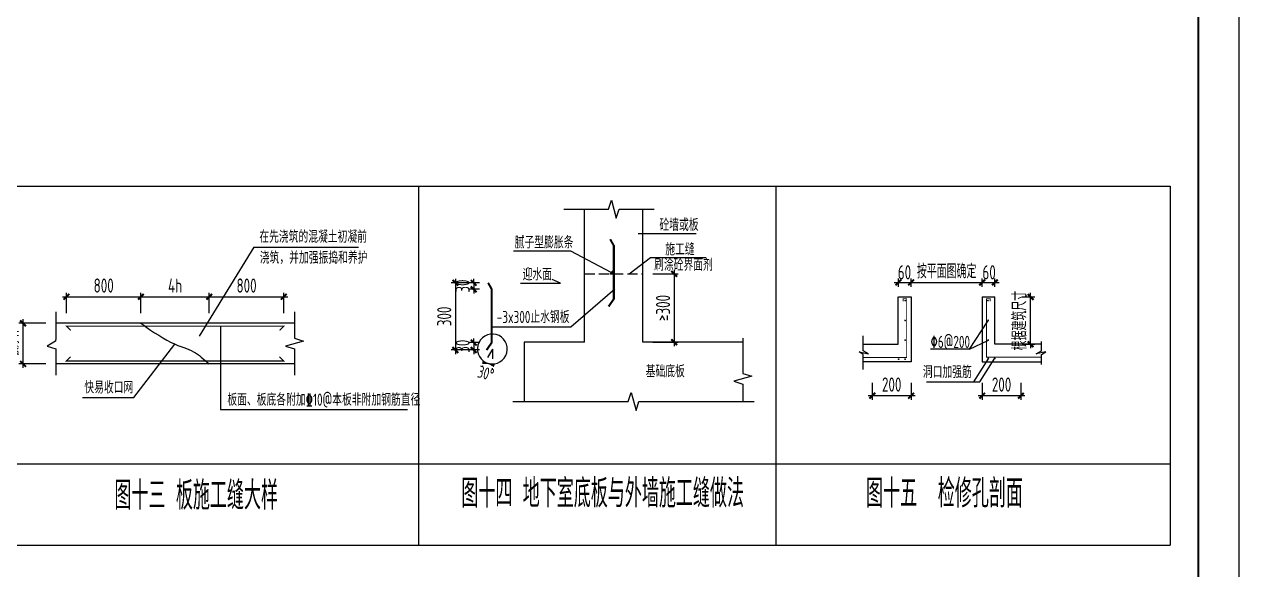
# Model space of a CAD drawing. Extents: x 9732137 to 18866768, y -962146 to 246094.
# Drawn here: x 9831191 to 9861157, y 125420 to 138864 of the extents above; entities that cross this region are included whole.
import ezdxf
from ezdxf.enums import TextEntityAlignment as Align

# ---------------------------------------------------------------- set-up
doc = ezdxf.new("R2010")
doc.units = 0
doc.header["$LTSCALE"] = 1000
doc.linetypes.add('DASH', pattern=[0.35, 0.25, -0.1])
doc.layers.get('0').update_dxf_attribs({"linetype": 'CONTINUOUS'})
doc.layers.get('Defpoints').update_dxf_attribs({"linetype": 'CONTINUOUS'})
for name, color, linetype in [('BORDER', 7, 'CONTINUOUS'), ('DIM', 3, 'CONTINUOUS'), ('HATCH', 254, 'CONTINUOUS'), ('NUM', 7, 'CONTINUOUS'), ('TAB', 7, 'CONTINUOUS'), ('TEXT', 7, 'CONTINUOUS'), ('THIN', 7, 'CONTINUOUS')]:
    doc.layers.add(name, color=color, linetype=linetype)
doc.layers.add('rein', color=6, linetype='ByLayer', lineweight=18)
doc.styles.add('TSSD_Dimension', font='Tssdeng.shx', dxfattribs={"width": 0.7, "bigfont": 'hztxt.shx'})
doc.styles.add('TSSD_Norm', font='Tssdeng.shx', dxfattribs={"width": 0.7, "bigfont": 'hztxt.shx'})
doc.styles.add('说明文字', font='tssdeng.shx', dxfattribs={"width": 0.75, "bigfont": 'hztxt.shx'})
doc.dimstyles.new('TSAN_100_100', dxfattribs={"dimtxt": 300, "dimasz": 100, "dimexe": 100, "dimexo": 250, "dimgap": 100, "dimtad": 2, "dimzin": 0, "dimdsep": 46, "dimtxsty": 'TSSD_Dimension', "dimblk": 'CLOSEDBLANK', "dimblk1": 'CLOSEDBLANK', "dimblk2": 'CLOSEDBLANK', "dimcen": 0, "dimdle": 100, "dimclrt": 7, "dimadec": 0, "dimazin": 0, "dimtfac": 1, "dimtdec": 0, "dimtix": 1, "dimtmove": 2, "dimatfit": 3, "dimldrblk": 'CLOSEDBLANK', "dimfxl": 1, "dimtolj": 1, "dimtzin": 0, "dimarcsym": 0})
doc.dimstyles.new('TSSD_100_100', dxfattribs={"dimtxt": 350, "dimasz": 100, "dimexe": 100, "dimexo": 250, "dimgap": 100, "dimtad": 1, "dimdec": 0, "dimzin": 0, "dimdsep": 46, "dimtxsty": 'TSSD_Dimension', "dimblk": 'ARCHTICK', "dimblk1": 'ARCHTICK', "dimblk2": 'ARCHTICK', "dimcen": 0, "dimdle": 100, "dimclrt": 7, "dimadec": 0, "dimazin": 0, "dimtfac": 1, "dimtdec": 0, "dimtix": 1, "dimtmove": 2, "dimatfit": 3, "dimfxl": 1, "dimtolj": 1, "dimtzin": 0, "dimarcsym": 0})

# ---------------------------------------------------------------- blocks, each defined once
blk = doc.blocks.new('_ArchTick')
at = {"color": 0, "linetype": 'ByBlock', "const_width": 0.5}
blk.add_lwpolyline([(-0.71, -0.71), (0.71, 0.71)], dxfattribs=at)
blk = doc.blocks.new('*D772')
at = {"layer": 'Defpoints', "color": 0}
for p in [(9842672, 132492), (9842280, 132332), (9842672, 132332)]:
    blk.add_point(p, dxfattribs=at)
at = {"layer": 'DIM', "color": 0, "lineweight": -2}
for p, q in [((9842422, 132492), (9842180, 132492)), ((9842280, 132492), (9842280, 132592)), ((9842280, 132492), (9842280, 132332)), ((9842422, 132332), (9842180, 132332)), ((9842280, 132332), (9842280, 132232))]:
    blk.add_line(p, q, dxfattribs=at)
at = {"layer": 'DIM', "color": 0, "lineweight": -2, "xscale": 100, "yscale": 100, "zscale": 100}
for p, rotation in [((9842280, 132492), 270), ((9842280, 132332), 90)]:
    blk.add_blockref('_ArchTick', p, dxfattribs=dict(at, rotation=rotation))
at = {"layer": 'DIM', "color": 7, "insert": (9842005, 132412), "char_height": 350, "attachment_point": 5, "rotation": 90, "style": 'TSSD_Dimension'}
blk.add_mtext('\\A1;30', dxfattribs=at)
blk = doc.blocks.new('*D773')
at = {"layer": 'Defpoints', "color": 0}
for p in [(9842672, 131019), (9842280, 130836), (9842672, 130836)]:
    blk.add_point(p, dxfattribs=at)
at = {"layer": 'DIM', "color": 0, "lineweight": -2}
for p, q in [((9842422, 131019), (9842180, 131019)), ((9842280, 131019), (9842280, 131119)), ((9842280, 131019), (9842280, 130836)), ((9842422, 130836), (9842180, 130836)), ((9842280, 130836), (9842280, 130736))]:
    blk.add_line(p, q, dxfattribs=at)
at = {"layer": 'DIM', "color": 0, "lineweight": -2, "xscale": 100, "yscale": 100, "zscale": 100}
for p, rotation in [((9842280, 131019), 270), ((9842280, 130836), 90)]:
    blk.add_blockref('_ArchTick', p, dxfattribs=dict(at, rotation=rotation))
at = {"layer": 'DIM', "color": 7, "insert": (9842005, 130928), "char_height": 350, "attachment_point": 5, "rotation": 90, "style": 'TSSD_Dimension'}
blk.add_mtext('\\A1;30', dxfattribs=at)
blk = doc.blocks.new('*D774')
at = {"layer": 'Defpoints', "color": 0}
for p in [(9842501, 132492), (9841828, 130836), (9842501, 130836)]:
    blk.add_point(p, dxfattribs=at)
at = {"layer": 'DIM', "color": 0, "lineweight": -2}
for p, q in [((9842251, 132492), (9841728, 132492)), ((9841828, 132592), (9841828, 130736)), ((9842251, 130836), (9841728, 130836))]:
    blk.add_line(p, q, dxfattribs=at)
at = {"layer": 'DIM', "color": 0, "lineweight": -2, "xscale": 100, "yscale": 100, "zscale": 100}
for p, rotation in [((9841828, 132492), 90), ((9841828, 130836), 270)]:
    blk.add_blockref('_ArchTick', p, dxfattribs=dict(at, rotation=rotation))
at = {"layer": 'DIM', "color": 7, "insert": (9841553, 131664), "char_height": 350, "attachment_point": 5, "rotation": 90, "style": 'TSSD_Dimension'}
blk.add_mtext('\\A1;300', dxfattribs=at)
blk = doc.blocks.new('_ClosedBlank')
at = {"color": 0}
blk.add_lwpolyline([(0, 0, 0, 0.658, 0), (-2.5, 0, 0.658, 0.658, 0)], format="xyseb", dxfattribs=at)
blk = doc.blocks.new('*D775')
at = {"layer": 'Defpoints', "color": 0}
for p in [(9842622, 130654), (9842741, 130860), (9842741, 130860), (9842615, 130514), (9842741, 130622)]:
    blk.add_point(p, dxfattribs=at)
at = {"layer": 'DIM', "color": 0, "lineweight": -2}
for p, q in [((9842497, 130437), (9842507, 130454)), ((9842741, 130372), (9842741, 130391))]:
    blk.add_line(p, q, dxfattribs=at)
blk.add_arc((9842741, 130860), 369, 255.5724, 254.4276, dxfattribs=at)
at = {"layer": 'DIM', "color": 0, "lineweight": -2, "xscale": 100, "yscale": 100, "zscale": 100}
for p, rotation in [((9842741, 130491), 352.2138199387094), ((9842557, 130541), 157.7861800611975)]:
    blk.add_blockref('_ClosedBlank', p, dxfattribs=dict(at, rotation=rotation))
at = {"layer": 'DIM', "color": 7, "insert": (9842581, 130262), "char_height": 300, "attachment_point": 5, "rotation": 345, "style": 'TSSD_Dimension'}
blk.add_mtext('\\A1;30°', dxfattribs=at)
blk = doc.blocks.new('*D776')
at = {"layer": 'Defpoints', "color": 0}
for p in [(9846454, 132715), (9846454, 131030), (9847227, 131030)]:
    blk.add_point(p, dxfattribs=at)
at = {"layer": 'DIM', "color": 0, "lineweight": -2}
for p, q in [((9847227, 132815), (9847227, 130930)), ((9846704, 132715), (9847327, 132715)), ((9846704, 131030), (9847327, 131030))]:
    blk.add_line(p, q, dxfattribs=at)
at = {"layer": 'DIM', "color": 0, "lineweight": -2, "xscale": 100, "yscale": 100, "zscale": 100}
for p, rotation in [((9847227, 132715), 90), ((9847227, 131030), 270)]:
    blk.add_blockref('_ArchTick', p, dxfattribs=dict(at, rotation=rotation))
at = {"layer": 'DIM', "color": 7, "insert": (9846952, 131872), "char_height": 350, "attachment_point": 5, "rotation": 90, "style": 'TSSD_Dimension'}
blk.add_mtext('\\A1;≥300', dxfattribs=at)
blk = doc.blocks.new('*D777')
at = {"layer": 'Defpoints', "color": 0}
for p in [(9831160, 131494), (9831972, 131494), (9831972, 130494)]:
    blk.add_point(p, dxfattribs=at)
at = {"layer": 'DIM', "color": 0, "lineweight": -2}
for p, q in [((9831160, 130394), (9831160, 131594)), ((9831722, 131494), (9831060, 131494)), ((9831722, 130494), (9831060, 130494))]:
    blk.add_line(p, q, dxfattribs=at)
at = {"layer": 'DIM', "color": 0, "lineweight": -2, "xscale": 100, "yscale": 100, "zscale": 100}
for p, rotation in [((9831160, 131494), 90), ((9831160, 130494), 270)]:
    blk.add_blockref('_ArchTick', p, dxfattribs=dict(at, rotation=rotation))
at = {"layer": 'DIM', "color": 7, "insert": (9830885, 130994), "char_height": 350, "attachment_point": 5, "rotation": 90, "style": 'TSSD_Dimension'}
blk.add_mtext('\\A1;板厚h', dxfattribs=at)
blk = doc.blocks.new('*D778')
at = {"layer": 'Defpoints', "color": 0}
for p in [(9834069, 132149), (9832230, 131494), (9834069, 131494)]:
    blk.add_point(p, dxfattribs=at)
at = {"layer": 'DIM', "color": 0, "lineweight": -2}
for p, q in [((9832230, 131744), (9832230, 132249)), ((9834069, 131744), (9834069, 132249)), ((9832130, 132149), (9834169, 132149))]:
    blk.add_line(p, q, dxfattribs=at)
at = {"layer": 'DIM', "color": 0, "lineweight": -2, "xscale": 100, "yscale": 100, "zscale": 100, "rotation": 180}
blk.add_blockref('_ArchTick', (9832230, 132149), dxfattribs=at)
at = {"layer": 'DIM', "color": 0, "lineweight": -2, "xscale": 100, "yscale": 100, "zscale": 100}
blk.add_blockref('_ArchTick', (9834069, 132149), dxfattribs=at)
at = {"layer": 'DIM', "color": 7, "insert": (9833150, 132424), "char_height": 350, "attachment_point": 5, "style": 'TSSD_Dimension'}
blk.add_mtext('\\A1;800', dxfattribs=at)
blk = doc.blocks.new('*D779')
at = {"layer": 'Defpoints', "color": 0}
for p in [(9835755, 132149), (9834069, 131494), (9835755, 131494)]:
    blk.add_point(p, dxfattribs=at)
at = {"layer": 'DIM', "color": 0, "lineweight": -2}
for p, q in [((9834069, 131744), (9834069, 132249)), ((9835755, 131744), (9835755, 132249)), ((9833969, 132149), (9835855, 132149))]:
    blk.add_line(p, q, dxfattribs=at)
at = {"layer": 'DIM', "color": 0, "lineweight": -2, "xscale": 100, "yscale": 100, "zscale": 100, "rotation": 180}
blk.add_blockref('_ArchTick', (9834069, 132149), dxfattribs=at)
at = {"layer": 'DIM', "color": 0, "lineweight": -2, "xscale": 100, "yscale": 100, "zscale": 100}
blk.add_blockref('_ArchTick', (9835755, 132149), dxfattribs=at)
at = {"layer": 'DIM', "color": 7, "insert": (9834912, 132424), "char_height": 350, "attachment_point": 5, "style": 'TSSD_Dimension'}
blk.add_mtext('\\A1;4h', dxfattribs=at)
blk = doc.blocks.new('*D780')
at = {"layer": 'Defpoints', "color": 0}
for p in [(9837594, 132149), (9835755, 131494), (9837594, 131494)]:
    blk.add_point(p, dxfattribs=at)
at = {"layer": 'DIM', "color": 0, "lineweight": -2}
for p, q in [((9835755, 131744), (9835755, 132249)), ((9837594, 131744), (9837594, 132249)), ((9835655, 132149), (9837694, 132149))]:
    blk.add_line(p, q, dxfattribs=at)
at = {"layer": 'DIM', "color": 0, "lineweight": -2, "xscale": 100, "yscale": 100, "zscale": 100, "rotation": 180}
blk.add_blockref('_ArchTick', (9835755, 132149), dxfattribs=at)
at = {"layer": 'DIM', "color": 0, "lineweight": -2, "xscale": 100, "yscale": 100, "zscale": 100}
blk.add_blockref('_ArchTick', (9837594, 132149), dxfattribs=at)
at = {"layer": 'DIM', "color": 7, "insert": (9836675, 132424), "char_height": 350, "attachment_point": 5, "style": 'TSSD_Dimension'}
blk.add_mtext('\\A1;800', dxfattribs=at)
blk = doc.blocks.new('*D826')
at = {"layer": 'Defpoints', "color": 0}
for p in [(9853073, 132501), (9852759, 132143), (9853073, 132143)]:
    blk.add_point(p, dxfattribs=at)
at = {"layer": 'DIM', "color": 0, "lineweight": -2}
for p, q in [((9852659, 132501), (9853173, 132501)), ((9852759, 132393), (9852759, 132601)), ((9853073, 132393), (9853073, 132601))]:
    blk.add_line(p, q, dxfattribs=at)
at = {"layer": 'DIM', "color": 0, "lineweight": -2, "xscale": 100, "yscale": 100, "zscale": 100, "rotation": 180}
blk.add_blockref('_ArchTick', (9852759, 132501), dxfattribs=at)
at = {"layer": 'DIM', "color": 0, "lineweight": -2, "xscale": 100, "yscale": 100, "zscale": 100}
blk.add_blockref('_ArchTick', (9853073, 132501), dxfattribs=at)
at = {"layer": 'DIM', "color": 7, "insert": (9852910, 132751), "char_height": 350, "attachment_point": 5, "style": 'TSSD_Dimension'}
blk.add_mtext('\\A1;60', dxfattribs=at)
blk = doc.blocks.new('*D827')
at = {"layer": 'Defpoints', "color": 0}
for p in [(9854827, 132501), (9853073, 132143), (9854827, 132143)]:
    blk.add_point(p, dxfattribs=at)
at = {"layer": 'DIM', "color": 0, "lineweight": -2}
for p, q in [((9852973, 132501), (9854927, 132501)), ((9853073, 132393), (9853073, 132601)), ((9854827, 132393), (9854827, 132601))]:
    blk.add_line(p, q, dxfattribs=at)
at = {"layer": 'DIM', "color": 0, "lineweight": -2, "xscale": 100, "yscale": 100, "zscale": 100, "rotation": 180}
blk.add_blockref('_ArchTick', (9853073, 132501), dxfattribs=at)
at = {"layer": 'DIM', "color": 0, "lineweight": -2, "xscale": 100, "yscale": 100, "zscale": 100}
blk.add_blockref('_ArchTick', (9854827, 132501), dxfattribs=at)
at = {"layer": 'DIM', "color": 7, "insert": (9853950, 132776), "char_height": 350, "attachment_point": 5, "style": 'TSSD_Dimension'}
blk.add_mtext('\\A1;按平面图确定', dxfattribs=at)
blk = doc.blocks.new('*D828')
at = {"layer": 'Defpoints', "color": 0}
for p in [(9855142, 132501), (9854827, 132143), (9855142, 132143)]:
    blk.add_point(p, dxfattribs=at)
at = {"layer": 'DIM', "color": 0, "lineweight": -2}
for p, q in [((9854727, 132501), (9855242, 132501)), ((9854827, 132393), (9854827, 132601)), ((9855142, 132393), (9855142, 132601))]:
    blk.add_line(p, q, dxfattribs=at)
at = {"layer": 'DIM', "color": 0, "lineweight": -2, "xscale": 100, "yscale": 100, "zscale": 100, "rotation": 180}
blk.add_blockref('_ArchTick', (9854827, 132501), dxfattribs=at)
at = {"layer": 'DIM', "color": 0, "lineweight": -2, "xscale": 100, "yscale": 100, "zscale": 100}
blk.add_blockref('_ArchTick', (9855142, 132501), dxfattribs=at)
at = {"layer": 'DIM', "color": 7, "insert": (9854998, 132751), "char_height": 350, "attachment_point": 5, "style": 'TSSD_Dimension'}
blk.add_mtext('\\A1;60', dxfattribs=at)
blk = doc.blocks.new('*D829')
at = {"layer": 'Defpoints', "color": 0}
for p in [(9855563, 132143), (9856022, 132143), (9855563, 130979)]:
    blk.add_point(p, dxfattribs=at)
at = {"layer": 'DIM', "color": 0, "lineweight": -2}
for p, q in [((9856022, 132143), (9856022, 132243)), ((9855813, 132143), (9856122, 132143)), ((9856022, 130979), (9856022, 132143)), ((9855813, 130979), (9856122, 130979)), ((9856022, 130979), (9856022, 130879))]:
    blk.add_line(p, q, dxfattribs=at)
at = {"layer": 'DIM', "color": 0, "lineweight": -2, "xscale": 100, "yscale": 100, "zscale": 100}
for p, rotation in [((9856022, 132143), 270), ((9856022, 130979), 90)]:
    blk.add_blockref('_ArchTick', p, dxfattribs=dict(at, rotation=rotation))
at = {"layer": 'DIM', "color": 7, "insert": (9855747, 131561), "char_height": 350, "attachment_point": 5, "rotation": 90, "style": 'TSSD_Dimension'}
blk.add_mtext('\\A1;根据建筑尺寸', dxfattribs=at)
blk = doc.blocks.new('*D830')
at = {"layer": 'Defpoints', "color": 0}
for p in [(9852116, 130278), (9853073, 130278), (9852116, 129709)]:
    blk.add_point(p, dxfattribs=at)
at = {"layer": 'DIM', "color": 0, "lineweight": -2}
for p, q in [((9852116, 130028), (9852116, 129609)), ((9853073, 130028), (9853073, 129609)), ((9853173, 129709), (9852016, 129709))]:
    blk.add_line(p, q, dxfattribs=at)
at = {"layer": 'DIM', "color": 0, "lineweight": -2, "xscale": 100, "yscale": 100, "zscale": 100, "rotation": 180}
blk.add_blockref('_ArchTick', (9852116, 129709), dxfattribs=at)
at = {"layer": 'DIM', "color": 0, "lineweight": -2, "xscale": 100, "yscale": 100, "zscale": 100}
blk.add_blockref('_ArchTick', (9853073, 129709), dxfattribs=at)
at = {"layer": 'DIM', "color": 7, "insert": (9852594, 129984), "char_height": 350, "attachment_point": 5, "style": 'TSSD_Dimension'}
blk.add_mtext('\\A1;200', dxfattribs=at)
blk = doc.blocks.new('*D831')
at = {"layer": 'Defpoints', "color": 0}
for p in [(9854827, 130278), (9855783, 130278), (9854827, 129709)]:
    blk.add_point(p, dxfattribs=at)
at = {"layer": 'DIM', "color": 0, "lineweight": -2}
for p, q in [((9854827, 130028), (9854827, 129609)), ((9855783, 130028), (9855783, 129609)), ((9855883, 129709), (9854727, 129709))]:
    blk.add_line(p, q, dxfattribs=at)
at = {"layer": 'DIM', "color": 0, "lineweight": -2, "xscale": 100, "yscale": 100, "zscale": 100, "rotation": 180}
blk.add_blockref('_ArchTick', (9854827, 129709), dxfattribs=at)
at = {"layer": 'DIM', "color": 0, "lineweight": -2, "xscale": 100, "yscale": 100, "zscale": 100}
blk.add_blockref('_ArchTick', (9855783, 129709), dxfattribs=at)
at = {"layer": 'DIM', "color": 7, "insert": (9855305, 129984), "char_height": 350, "attachment_point": 5, "style": 'TSSD_Dimension'}
blk.add_mtext('\\A1;200', dxfattribs=at)

msp = doc.modelspace()

# ---------------------------------------------------------------- hatches: boundary and pattern name
at = {"layer": 'HATCH'}
h = msp.add_hatch(dxfattribs=at)
h.set_pattern_fill('LATEX', color=256, scale=10, style=0)
h.set_pattern_definition([(225, (9116287.16, 620787.09), (-9e-15, -69.849422), [98.783, 0]), (315, (9116243.503, 620760.895), (-1e-14, -69.849422), [24.696, -74.087])])
h.paths.add_polyline_path([(9845713.3, 132789.2), (9845649.3, 132714.8), (9845713.3, 132714.8)])
h = msp.add_hatch(dxfattribs=at)
h.set_pattern_fill('LATEX', color=256, style=0)
h.set_pattern_definition([(225, (9116224.294, 620724.224), (-9e-16, -6.984942206), [9.8783, 0]), (315, (9116219.9286, 620721.6045), (-1e-15, -6.984942206), [2.4696, -7.4087])])
h.paths.add_polyline_path([(9845713.3, 132789.2), (9845649.3, 132714.8), (9845713.3, 132714.8)])

# ---------------------------------------------------------------- linework, layer by layer
for p, q in [((9859462.8, 134873), (9859462.8, 126028)), ((9845016.6, 131029.5), (9845016.6, 134309.1)), ((9846456.6, 131029.5), (9846456.6, 134309.1)), ((9837857.3, 131493.8), (9831972.1, 131493.8)), ((9845016.6, 131029.5), (9843529.3, 131029.5)), ((9843529.3, 131029.5), (9843529.3, 129564.8)), ((9848921.3, 131029.5), (9846456.6, 131029.5)), ((9837857.3, 130493.8), (9831972.1, 130493.8))]:
    msp.add_line(p, q)
at = {"linetype": 'DASH'}
msp.add_line((9845021.5, 132714.8), (9846453.6, 132714.8), dxfattribs=at)
at = {"color": 4, "const_width": 50}
for points in [[(9845647.8, 133566.3), (9845737.5, 133406.6), (9845737.5, 133004.8), (9845737.5, 132424.8), (9845737.5, 132093.4), (9845608.4, 131907.6)], [(9842635.7, 132492.2), (9842725.5, 132332.4), (9842725.5, 131930.7), (9842725.5, 131350.7), (9842725.5, 131019.2), (9842596.4, 130833.5)]]:
    msp.add_lwpolyline(points, dxfattribs=at)
msp.add_lwpolyline([(9848921.3, 131126.9), (9848921.3, 130256.9), (9849141.3, 130186.9), (9848701.3, 130066.9), (9848921.3, 129996.9), (9848921.3, 129564.8)])
msp.add_open_spline([(9834069.3, 131493.8), (9834229.3, 131371.4), (9834933.3, 130912.9), (9835329.9, 130863.1), (9835623.5, 130611.5), (9835755.1, 130493.8)], degree=3, knots=[311.7928109, 311.7928109, 311.7928109, 311.7928109, 866.2737879, 1480.704495, 1975.1640223, 1975.1640223, 1975.1640223, 1975.1640223])
at = {"layer": 'BORDER'}
msp.add_lwpolyline([(9777056.8, 107293.7), (9777056.8, 166693.7), (9861156.8, 166693.7), (9861156.8, 107293.7)], close=True, dxfattribs=at)
at = {"layer": 'BORDER', "const_width": 50}
msp.add_lwpolyline([(9779556.8, 108293.7), (9779556.8, 165693.7), (9860156.8, 165693.7), (9860156.8, 108293.7)], close=True, dxfattribs=at)
at = {"layer": 'HATCH'}
for p, q in [((9845713.3, 132789.2), (9845649.3, 132714.8)), ((9845713.3, 132714.8), (9845713.3, 132789.2)), ((9845649.3, 132714.8), (9845713.3, 132714.8))]:
    msp.add_line(p, q, dxfattribs=at)
at = {"layer": 'rein'}
for points, const_width in [([(9852878, 132037.1), (9852878, 132100.8), (9852963, 132100.8), (9852963, 130648.7), (9851893.8, 130648.7)], 22.6), ([(9855021.3, 132037.1), (9855021.3, 132100.8), (9854936.4, 132100.8), (9854936.4, 130660.7), (9856288.5, 130660.7)], 22.6), ([(9832336.4, 131317.8), (9832230.3, 131423.8), (9837594.1, 131423.8), (9837488, 131317.8)], 30), ([(9832336.4, 130669.9), (9832230.3, 130563.8), (9837594.1, 130563.8), (9837488, 130669.9)], 30)]:
    msp.add_lwpolyline(points, dxfattribs=dict(at, const_width=const_width))
at = {"layer": 'rein', "const_width": 22.6}
for points in [[(9852941, 132055.5, -1), (9852918.4, 132055.5, -1)], [(9854958.3, 132055.5, 1), (9854980.9, 132055.5, 1)], [(9852935.8, 131565.1, -1), (9852913.2, 131565.1, -1)], [(9854963.5, 131565.1, 1), (9854986.1, 131565.1, 1)], [(9852935.8, 131080.2, -1), (9852913.2, 131080.2, -1)], [(9854963.5, 131080.2, 1), (9854986.1, 131080.2, 1)], [(9852775.5, 130609.6, -1), (9852752.9, 130609.6, -1)], [(9852935.8, 130609.6, -1), (9852913.2, 130609.6, -1)], [(9854963.5, 130625.2, 1), (9854986.1, 130625.2, 1)], [(9855123.8, 130625.2, 1), (9855146.4, 130625.2, 1)]]:
    msp.add_lwpolyline(points, format="xyb", close=True, dxfattribs=at)
at = {"layer": 'TAB'}
for p, q in [((9800256.8, 134873), (9859462.8, 134873)), ((9840916.1, 134873), (9840916.1, 126028)), ((9849746.4, 126028), (9849746.4, 134873)), ((9800256.8, 128028), (9859462.8, 128028)), ((9800256.8, 126028), (9859462.8, 126028))]:
    msp.add_line(p, q, dxfattribs=at)
at = {"layer": 'TEXT'}
for p, q in [((9846341.6, 133703.9), (9847767.7, 133703.9)), ((9836856.8, 133370), (9835502, 131178.5)), ((9836856.8, 133370), (9839439.8, 133370)), ((9844676.2, 133274), (9843259.1, 133274)), ((9845672.8, 132742.1), (9844676.2, 133274)), ((9846112.7, 132714.8), (9846641.9, 133117.6)), ((9846641.9, 133117.6), (9848018.9, 133117.6)), ((9843438.3, 132482.1), (9844424.6, 132482.1)), ((9844424.6, 132482.1), (9844212.6, 132572.9)), ((9844680.6, 131405.6), (9845759.6, 132345.5)), ((9836032, 131423.8), (9836032, 129365)), ((9842754.6, 131405.6), (9844680.6, 131405.6)), ((9854515.3, 130855), (9854967.8, 131548)), ((9833896.5, 129667.3), (9834909, 130979.8)), ((9854515.3, 130855), (9854967.8, 131066.2)), ((9842741.4, 130860.4), (9842622.1, 130653.6)), ((9842741.4, 130860.4), (9842741.4, 130621.6)), ((9854525.8, 130855.5), (9853548.1, 130855.5)), ((9854981.7, 130636.1), (9854614, 130049.5)), ((9854769.9, 130049.5), (9855137.5, 130636.1)), ((9853453.9, 130049.5), (9854769.9, 130049.5)), ((9832624.5, 129667.3), (9833896.5, 129667.3)), ((9836032, 129365), (9840650.1, 129365))]:
    msp.add_line(p, q, dxfattribs=at)
at = {"layer": 'THIN'}
for p, q in [((9852757.5, 130979.4), (9852757.5, 132143.2)), ((9852759.3, 132143.2), (9853072.6, 132143.2)), ((9853072.6, 132143.2), (9853072.6, 130547.8)), ((9854826.7, 132143.2), (9855141.8, 132143.2)), ((9854826.7, 132143.2), (9854826.7, 130547.8)), ((9855141.8, 130979.4), (9855141.8, 132143.2)), ((9851893.8, 130813.6), (9851893.8, 131185)), ((9851893.8, 130979.4), (9852757.5, 130979.4)), ((9856288.5, 130979.4), (9855141.8, 130979.4)), ((9856288.5, 130806.3), (9856288.5, 131045)), ((9851787.6, 130791.9), (9852021.2, 130738.8)), ((9851893.8, 130728.2), (9851787.6, 130791.9)), ((9852021.2, 130738.8), (9851893.8, 130813.1)), ((9851893.8, 130356.8), (9851893.8, 130728.2)), ((9856161.1, 130738.8), (9856288.5, 130813.1)), ((9856394.7, 130791.9), (9856161.1, 130738.8)), ((9856288.5, 130728.2), (9856394.7, 130791.9)), ((9856288.5, 130482.1), (9856288.5, 130728.2)), ((9853072.6, 130547.8), (9851893.8, 130547.8)), ((9854826.7, 130547.8), (9856288.5, 130547.8))]:
    msp.add_line(p, q, dxfattribs=at)
for points in [[(9844506.6, 134309.1), (9845606.6, 134309.1), (9845676.6, 134529.1), (9845796.6, 134089.1), (9845866.6, 134309.1), (9846736.6, 134309.1)], [(9831972.1, 131773.8), (9831972.1, 131123.8), (9831957.4, 131053.8), (9831752.1, 130933.8), (9831972.1, 130863.8), (9831972.1, 130213.8)], [(9837857.3, 131773.8), (9837857.3, 131123.8), (9838077.3, 131053.8), (9837637.3, 130933.8), (9837857.3, 130863.8), (9837857.3, 130213.8)], [(9843249.3, 129564.8), (9846095.3, 129564.8), (9846165.3, 129784.8), (9846285.3, 129344.8), (9846355.3, 129564.8), (9849201.3, 129564.8)]]:
    msp.add_lwpolyline(points, dxfattribs=at)

# ---------------------------------------------------------------- texts
at = {"style": '说明文字', "width": 0.7}
msp.add_text('基础底板', height=300, dxfattribs=at).set_placement((9846523.7, 130162.2))
at = {"layer": 'NUM', "color": 7, "style": 'TSSD_Norm', "width": 0.6}
for s, p in [('图十三 板施工缝大样', (9833416.1, 126691.7)), ('图十五  检修孔剖面', (9851961, 126743.1))]:
    msp.add_text(s, height=700, dxfattribs=at).set_placement(p, align=Align.BOTTOM_LEFT)
at = {"layer": 'NUM', "color": 70, "style": 'TSSD_Norm', "width": 0.6}
msp.add_text('图十四 地下室底板与外墙施工缝做法', height=700, dxfattribs=at).set_placement((9841974.5, 126743.1), align=Align.BOTTOM_LEFT)
at = {"layer": 'TEXT', "style": '说明文字', "width": 0.7}
for s, p in [('砼墙或板', (9846863.7, 133771.6)), ('在先浇筑的混凝土初凝前', (9836990, 133478.6)), ('腻子型膨胀条', (9843292.4, 133338.8)), ('施工缝', (9847006.2, 133168.2)), ('浇筑，并加强振捣和养护', (9837002.4, 132962)), ('刷涂砼界面剂', (9846732.4, 132786.8)), ('迎水面', (9843488.2, 132550.6)), ('-3x300止水钢板', (9842849.8, 131499.9)), ('\x826@200', (9853552.7, 130885.8)), ('洞口加强筋', (9853361.9, 130143.8)), ('快易收口网', (9832672.2, 129763.7)), ('板面、板底各附加\x8410@本板非附加钢筋直径', (9836201.8, 129461.3))]:
    msp.add_text(s, height=300, dxfattribs=at).set_placement(p)

# ---------------------------------------------------------------- dimensions: what is measured, and where the dimension line sits
at = {"layer": 'DIM'}
for base, p1, p2, text, picture, middle in [((9847227.3, 131029.5), (9846453.6, 132714.8), (9846453.6, 131029.5), '≥300', '*D776', (9846952.3, 131872.2)), ((9856022, 132143.2), (9855562.8, 130979.4), (9855562.8, 132143.2), '根据建筑尺寸', '*D829', (9855747, 131561.3)), ((9841828.5, 130835.9), (9842501.2, 132492.2), (9842501.2, 130835.9), '300', '*D774', (9841553.5, 131664)), ((9842279.6, 132332.4), (9842671.5, 132492.2), (9842671.5, 132332.4), '30', '*D772', (9842004.6, 132412.3)), ((9842279.6, 130835.9), (9842671.5, 131019.2), (9842671.5, 130835.9), '30', '*D773', (9842004.6, 130927.6))]:
    dim = msp.add_linear_dim(base=base, p1=p1, p2=p2, angle=90, text=text, dimstyle='TSSD_100_100', dxfattribs=at)
    dim.commit()
    dim.dimension.update_dxf_attribs({"geometry": picture, "text_midpoint": middle})
for base, p1, p2, text, picture, middle in [((9854826.7, 132501.5), (9853072.6, 132143.2), (9854826.7, 132143.2), '按平面图确定', '*D827', (9853949.7, 132776.5)), ((9852115.9, 129709.5), (9853072.6, 130278.2), (9852115.9, 130278.2), '200', '*D830', (9852594.2, 129984.5)), ((9854826.7, 129709.5), (9855783.4, 130278.2), (9854826.7, 130278.2), '200', '*D831', (9855305.1, 129984.5))]:
    dim = msp.add_linear_dim(base=base, p1=p1, p2=p2, text=text, dimstyle='TSSD_100_100', dxfattribs=at)
    dim.commit()
    dim.dimension.update_dxf_attribs({"geometry": picture, "text_midpoint": middle})
for base, p1, p2, picture, middle in [((9853072.6, 132501.5), (9852759.3, 132143.2), (9853072.6, 132143.2), '*D826', (9852910.1, 132751.5)), ((9855141.8, 132501.5), (9854826.7, 132143.2), (9855141.8, 132143.2), '*D828', (9854998.1, 132751.5))]:
    dim = msp.add_linear_dim(base=base, p1=p1, p2=p2, text='60', dimstyle='TSSD_100_100', dxfattribs=at)
    dim.commit()
    dim.dimension.update_dxf_attribs({"geometry": picture, "text_midpoint": middle, "dimtype": 160})
at = {"layer": 'DIM', "color": 3}
for base, p1, p2, text, picture, middle in [((9834069.3, 132148.6), (9832230.3, 131493.8), (9834069.3, 131493.8), '800', '*D778', (9833149.8, 132423.6)), ((9835755.1, 132148.6), (9834069.3, 131493.8), (9835755.1, 131493.8), '4h', '*D779', (9834912.2, 132423.6)), ((9837594.1, 132148.6), (9835755.1, 131493.8), (9837594.1, 131493.8), '800', '*D780', (9836674.6, 132423.6))]:
    dim = msp.add_linear_dim(base=base, p1=p1, p2=p2, text=text, dimstyle='TSSD_100_100', dxfattribs=at)
    dim.commit()
    dim.dimension.update_dxf_attribs({"geometry": picture, "text_midpoint": middle})
dim = msp.add_linear_dim(base=(9831160, 131493.8), p1=(9831972.1, 130493.8), p2=(9831972.1, 131493.8), angle=90, text='板厚h', dimstyle='TSSD_100_100', dxfattribs=at)
dim.commit()
dim.dimension.update_dxf_attribs({"geometry": '*D777', "text_midpoint": (9830885, 130993.8)})
at = {"layer": 'DIM'}
dim = msp.add_angular_dim_2l(base=(9842615.2, 130513.6), line1=((9842741.4, 130860.4), (9842622.1, 130653.6)), line2=((9842741.4, 130860.4), (9842741.4, 130621.6)), dimstyle='TSAN_100_100', override={"dimdec": 0}, dxfattribs=at)
dim.commit()
dim.dimension.update_dxf_attribs({"geometry": '*D775', "text_midpoint": (9842581.2, 130262.4)})

doc.saveas('drawing.dxf')
